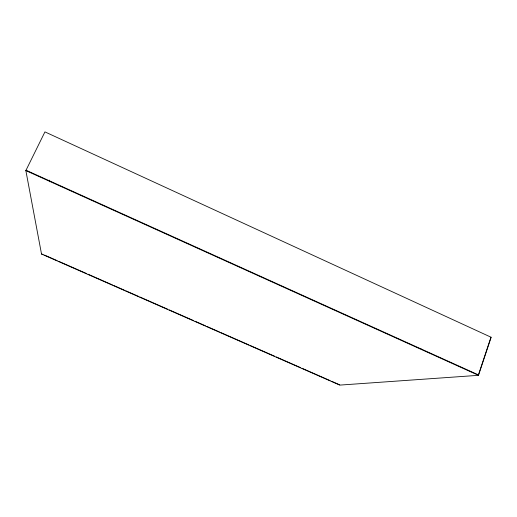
<?xml version="1.0" encoding="UTF-8"?>
<svg xmlns="http://www.w3.org/2000/svg" width="517" height="517" viewBox="0 0 517 517"><rect width="100%" height="100%" fill="white"/><g stroke="black" fill="none" stroke-linecap="round" stroke-linejoin="round"><path stroke-width="0.78" d="M490.982 337.194L478.432 374.89L26.031 170.222M478.483 375.323L491.15 337.271L44.94 131.893L25.85 170.584L41.522 254.041L339.747 385.107L478.483 375.323L25.85 170.584M477.585 374.915L477.708 374.56M41.522 254.041L43.111 254.448M419.358 348.665L420.954 348.413M44.585 255.101L57.129 260.613M58.608 261.259L86.643 273.583M88.123 274.23L112.467 284.938M113.947 285.584L124.274 290.127M125.747 290.774L138.291 296.286M139.771 296.932L167.805 309.256M169.285 309.909L193.629 320.611M195.109 321.257L205.436 325.8M206.91 326.447L219.454 331.959M220.933 332.612L248.968 344.936M250.448 345.582L274.792 356.284M276.272 356.93L300.616 367.639M302.096 368.285L330.13 380.609M331.604 381.255L339.721 384.822M49.335 180.155L49.483 181.764"/></g></svg>
